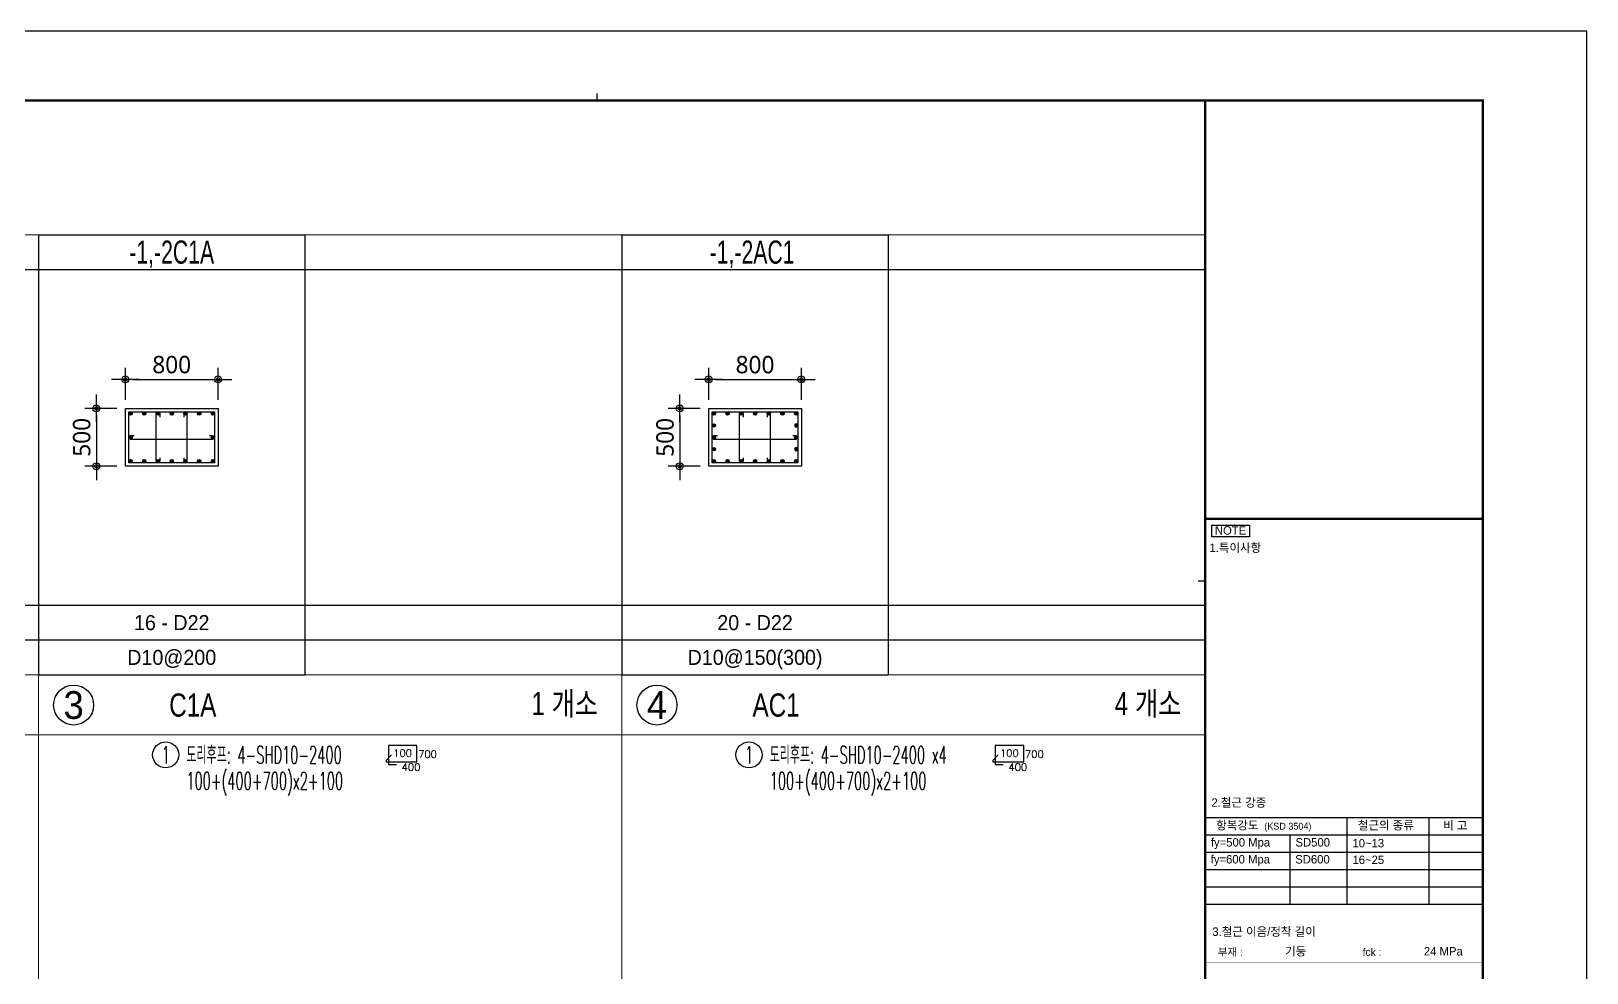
# Model space of a CAD drawing. Header units: millimetres. Extents: x 327808 to 2562540, y -728300 to 402793.
# Drawn here: x 472392 to 485827, y -431483 to -423350 of the extents above; entities that cross this region are included whole.
import ezdxf
from ezdxf.enums import TextEntityAlignment as Align

# ---------------------------------------------------------------- set-up
doc = ezdxf.new("R2010")
doc.units = ezdxf.units.MM
doc.header["$LTSCALE"] = 140
doc.layers.get('Defpoints').update_dxf_attribs({"color": 145})
for name, color, linetype in [('AMAC-NO', 5, 'Continuous'), ('BAR', 2, 'Continuous'), ('BAR1', 2, 'Continuous'), ('DIM', 7, 'Continuous'), ('LEAD7', 7, 'Continuous'), ('LEAD8', 8, 'Continuous'), ('LINE', 7, 'Continuous'), ('XDIM', 7, 'Continuous'), ('XTAG', 7, 'Continuous'), ('기둥', 4, 'Continuous')]:
    doc.layers.add(name, color=color, linetype=linetype)
doc.layers.add('TEXT', color=3, linetype='Continuous', lineweight=9)
doc.layers.add('XTITLE', color=22, linetype='Continuous', lineweight=0)
doc.styles.add('XRebar', font='Romans.shx', dxfattribs={"bigfont": 'whgtxt.shx'})
doc.styles.add('XRebar2', font='Romans.shx')
doc.styles.add('XRebarSheet', font='HMKMRHD.TTF')
doc.styles.add('돋음', font='')
doc.styles.add('맑은고딕', font='malgun.ttf')
doc.styles.get('돋음').set_extended_font_data('Dotum')
doc.dimstyles.new('DIM_30', dxfattribs={"dimscale": 30, "dimtxt": 3, "dimasz": 1.2, "dimexe": 2, "dimexo": 1.5, "dimgap": 1, "dimtad": 1, "dimdec": 0, "dimdsep": 46, "dimtxsty": '맑은고딕', "dimblk1": 'DIMDOT', "dimblk2": 'DIMDOT', "dimsah": 1, "dimcen": 1, "dimdle": 2, "dimclrd": 7, "dimclre": 7, "dimclrt": 3, "dimadec": 0, "dimazin": 0, "dimtfac": 1, "dimtdec": 0, "dimtix": 1, "dimtmove": 2, "dimatfit": 3, "dimldrblk": 'DIMDOT', "dimfxl": 1, "dimtolj": 1, "dimarcsym": 0})

# ---------------------------------------------------------------- blocks, each defined once
blk = doc.blocks.new('A$C74EF247C')
at = {"layer": 'LINE', "color": 7, "linetype": 'Continuous'}
for p, q in [((0, 0), (0, -3800)), ((0, 0), (2300, 0)), ((2300, 0), (2300, -3800)), ((0, -300), (2300, -300)), ((0, -3800), (2300, -3800))]:
    blk.add_line(p, q, dxfattribs=at)
at = {"layer": 'LINE', "color": 4, "linetype": 'Continuous'}
for p, q in [((0, -3200), (2300, -3200)), ((0, -3500), (2300, -3500))]:
    blk.add_line(p, q, dxfattribs=at)
blk = doc.blocks.new('DIMDOT')
at = {"layer": 'DIM', "linetype": 'Continuous'}
blk.add_line((-2, 0), (2, 0), dxfattribs=at)
for radius in [0.5, 0.25]:
    blk.add_circle((0, 0), radius, dxfattribs=at)
blk = doc.blocks.new('*D46')
at = {"layer": 'Defpoints', "color": 0, "transparency": 16777216}
for p in [(534830, -121191), (534580, -121691), (534830, -121691)]:
    blk.add_point(p, dxfattribs=at)
at = {"layer": 'DIM', "color": 7, "lineweight": -2, "transparency": 16777216}
for p, q in [((534755, -121191), (534480, -121191)), ((534580, -121251), (534580, -121631)), ((534755, -121691), (534480, -121691))]:
    blk.add_line(p, q, dxfattribs=at)
at = {"layer": 'DIM', "color": 7, "lineweight": -2, "transparency": 16777216, "xscale": 60, "yscale": 60, "zscale": 60}
for p, rotation in [((534580, -121191), 90), ((534580, -121691), 270)]:
    blk.add_blockref('DIMDOT', p, dxfattribs=dict(at, rotation=rotation))
at = {"layer": 'DIM', "color": 3, "transparency": 16777216, "insert": (534453, -121441), "char_height": 150, "attachment_point": 5, "rotation": 90, "style": '맑은고딕'}
blk.add_mtext('\\A1;500', dxfattribs=at)
blk = doc.blocks.new('*D47')
at = {"layer": 'Defpoints', "color": 0, "transparency": 16777216}
for p in [(535630, -120941), (534830, -121191), (535630, -121191)]:
    blk.add_point(p, dxfattribs=at)
at = {"layer": 'DIM', "color": 7, "lineweight": -2, "transparency": 16777216}
for p, q in [((534830, -121116), (534830, -120841)), ((535630, -121116), (535630, -120841)), ((534890, -120941), (535570, -120941))]:
    blk.add_line(p, q, dxfattribs=at)
at = {"layer": 'DIM', "color": 7, "lineweight": -2, "transparency": 16777216, "xscale": 60, "yscale": 60, "zscale": 60, "rotation": 180}
blk.add_blockref('DIMDOT', (534830, -120941), dxfattribs=at)
at = {"layer": 'DIM', "color": 7, "lineweight": -2, "transparency": 16777216, "xscale": 60, "yscale": 60, "zscale": 60}
blk.add_blockref('DIMDOT', (535630, -120941), dxfattribs=at)
at = {"layer": 'DIM', "color": 3, "transparency": 16777216, "insert": (535230, -120814), "char_height": 150, "attachment_point": 5, "style": '맑은고딕'}
blk.add_mtext('\\A1;800', dxfattribs=at)
blk = doc.blocks.new('ST')
at = {"layer": 'BAR'}
blk.add_circle((0, 0), 14.5, dxfattribs=at)
blk = doc.blocks.new('A$C08B0344F')
at = {"layer": 'BAR'}
blk.add_hatch(color=256, dxfattribs=at).paths.add_polyline_path([(14.5, 0, 1), (-14.5, 0, 1)])
at = {"layer": 'BAR', "rotation": 270}
blk.add_blockref('ST', (0, 0), dxfattribs=at)
blk = doc.blocks.new('dhs_sheet2e')
at = {"color": 7}
for p, q in [((55508.9, 57331.7), (55508.9, 57531.5)), ((73013.1, 43498.2), (72813.3, 43498.2)), ((73013.1, 36694), (81003.6, 36694)), ((77085.8, 36694), (77085.8, 34197)), ((79453.7, 36694), (79453.7, 34197)), ((73013.1, 36194.6), (81003.6, 36194.6)), ((75452.6, 36194.6), (75452.6, 34197)), ((73013.1, 35695.2), (81003.6, 35695.2)), ((73013.1, 35195.8), (81003.6, 35195.8)), ((73013.1, 34696.4), (81003.6, 34696.4)), ((73013.1, 34197), (81003.6, 34197))]:
    blk.add_line(p, q, dxfattribs=at)
for points in [[(84000, 0), (84000, 59329.4), (0, 59329.4), (0, 0)], [(73208.2, 45108.5), (74292.8, 45108.5), (74292.8, 44775), (73208.2, 44775)]]:
    blk.add_lwpolyline(points, close=True, dxfattribs=at)
at = {"color": 30, "const_width": 64.9}
blk.add_lwpolyline([(81003.6, 57331.7), (2996.4, 57331.7), (2996.4, 1997.6), (81003.6, 1997.6)], close=True, dxfattribs=at)
at = {"color": 30}
for points, const_width in [([(73013.1, 1997.6), (73013.1, 57331.7)], 64.9), ([(73013.1, 45291.6), (81003.6, 45291.6)], 64.9), ([(73013.1, 37482.7), (81003.6, 37482.7)], 1.25)]:
    blk.add_lwpolyline(points, dxfattribs=dict(at, const_width=const_width))
at = {"ltscale": 2, "const_width": 1.25}
for points in [[(73013.1, 36694), (73013.1, 34197)], [(81003.6, 36694), (81003.6, 34197)], [(73013.1, 33114.4), (73013.1, 32518)], [(81003.6, 32518), (81003.6, 33114.4)]]:
    blk.add_lwpolyline(points, dxfattribs=at)
at = {"color": 7, "const_width": 1.25}
for points in [[(73013.1, 33114.4), (81003.6, 33114.4)], [(75010.7, 32518), (75010.7, 33114.4)], [(77008.3, 33114.4), (77008.3, 32518)], [(79005.9, 32518), (79005.9, 33114.4)], [(73013.1, 32518), (81003.6, 32518)]]:
    blk.add_lwpolyline(points, dxfattribs=at)
at = {"color": 7, "ltscale": 2, "const_width": 1.25}
blk.add_lwpolyline([(77008.3, 32518), (77008.3, 33114.4)], dxfattribs=at)
at = {"color": 7, "style": 'XRebarSheet'}
for s, height, p in [('NOTE', 242.71, (73292, 44833.7)), ('1.특이사항', 242.71, (73135.9, 44335.3)), ('2.철근 강종', 242.71, (73193, 37000.1)), ('3.철근 이음/정착 길이', 242.711, (73219.2, 33284.8))]:
    blk.add_text(s, height=height, dxfattribs=at).set_placement(p)
at = {"color": 3, "style": 'XRebarSheet'}
for s, height, p in [('항복강도', 242.71, (73329, 36346.4)), ('(KSD 3504)', 194.17, (74714.3, 36344.3)), ('철근의 종류', 242.71, (77406.6, 36345.3)), ('비 고', 242.71, (79864.2, 36338.4)), ('부재 :', 220, (73378.9, 32707.9)), ('fck :', 220, (77546.2, 32707.9))]:
    blk.add_text(s, height=height, dxfattribs=at).set_placement(p)
blk = doc.blocks.new('zdfgarse')
at = {"color": 255, "xscale": 0.25, "yscale": 0.25, "zscale": 0.25}
blk.add_blockref('dhs_sheet2e', (0, 0), dxfattribs=at)
at = {"color": 3, "style": 'XRebarSheet'}
for s, p in [('fy=500 Mpa', (18294, 8964)), ('SD500', (18903, 8964)), ('10~13', (19313, 8958)), ('fy=600 Mpa', (18293, 8842)), ('SD600', (18901, 8842)), ('16~25', (19313, 8838)), ('기둥', (18828, 8180)), ('24 MPa', (19827, 8180))]:
    blk.add_text(s, height=60.7, dxfattribs=at).set_placement(p)
blk = doc.blocks.new('*D52')
at = {"layer": 'Defpoints', "color": 0, "transparency": 16777216}
for p in [(544030, -133548), (543780, -134048), (544030, -134048)]:
    blk.add_point(p, dxfattribs=at)
at = {"layer": 'DIM', "color": 7, "lineweight": -2, "transparency": 16777216}
for p, q in [((543955, -133548), (543680, -133548)), ((543780, -133608), (543780, -133988)), ((543955, -134048), (543680, -134048))]:
    blk.add_line(p, q, dxfattribs=at)
at = {"layer": 'DIM', "color": 7, "lineweight": -2, "transparency": 16777216, "xscale": 60, "yscale": 60, "zscale": 60}
for p, rotation in [((543780, -133548), 90), ((543780, -134048), 270)]:
    blk.add_blockref('DIMDOT', p, dxfattribs=dict(at, rotation=rotation))
at = {"layer": 'DIM', "color": 3, "transparency": 16777216, "insert": (543653, -133798), "char_height": 150, "attachment_point": 5, "rotation": 90, "style": '맑은고딕'}
blk.add_mtext('\\A1;500', dxfattribs=at)
blk = doc.blocks.new('*D53')
at = {"layer": 'Defpoints', "color": 0, "transparency": 16777216}
for p in [(544830, -133298), (544030, -133548), (544830, -133548)]:
    blk.add_point(p, dxfattribs=at)
at = {"layer": 'DIM', "color": 7, "lineweight": -2, "transparency": 16777216}
for p, q in [((544030, -133473), (544030, -133198)), ((544830, -133473), (544830, -133198)), ((544090, -133298), (544770, -133298))]:
    blk.add_line(p, q, dxfattribs=at)
at = {"layer": 'DIM', "color": 7, "lineweight": -2, "transparency": 16777216, "xscale": 60, "yscale": 60, "zscale": 60, "rotation": 180}
blk.add_blockref('DIMDOT', (544030, -133298), dxfattribs=at)
at = {"layer": 'DIM', "color": 7, "lineweight": -2, "transparency": 16777216, "xscale": 60, "yscale": 60, "zscale": 60}
blk.add_blockref('DIMDOT', (544830, -133298), dxfattribs=at)
at = {"layer": 'DIM', "color": 3, "transparency": 16777216, "insert": (544430, -133171), "char_height": 150, "attachment_point": 5, "style": '맑은고딕'}
blk.add_mtext('\\A1;800', dxfattribs=at)
blk = doc.blocks.new('*U416', base_point=(473441.0815, -429599.992))
at = {"layer": 'XTAG', "color": 0, "linetype": 'Continuous', "ltscale": 1.06101e-314}
blk.add_circle((473553.5815, -429599.992), 112.5, dxfattribs=at)
at = {"layer": 'XTAG', "color": 0, "linetype": 'Continuous', "ltscale": 1.06101e-314, "style": 'XRebar', "width": 0.55}
for s, p in [('도리후프: 4-SHD10-2400', (473731.7065, -429599.992)), ('100+(400+700)x2+100', (473731.7065, -429824.992))]:
    blk.add_text(s, height=150, dxfattribs=at).set_placement(p, align=Align.MIDDLE_LEFT)
at = {"layer": 'XTAG', "color": 0, "linetype": 'Continuous', "ltscale": 1.06101e-314, "style": 'XRebar', "width": 0.5}
blk.add_text('1', height=150, dxfattribs=at).set_placement((473553.5815, -429599.992), align=Align.MIDDLE_CENTER)
blk = doc.blocks.new('*U418', base_point=(478478.3798, -429599.992))
at = {"layer": 'XTAG', "color": 0, "linetype": 'Continuous', "ltscale": 1.06101e-314}
blk.add_circle((478590.8798, -429599.992), 112.5, dxfattribs=at)
at = {"layer": 'XTAG', "color": 0, "linetype": 'Continuous', "ltscale": 1.06101e-314, "style": 'XRebar', "width": 0.55}
for s, p in [('도리후프: 4-SHD10-2400 x4', (478769.0048, -429599.992)), ('100+(400+700)x2+100', (478769.0048, -429824.992))]:
    blk.add_text(s, height=150, dxfattribs=at).set_placement(p, align=Align.MIDDLE_LEFT)
at = {"layer": 'XTAG', "color": 0, "linetype": 'Continuous', "ltscale": 1.06101e-314, "style": 'XRebar', "width": 0.5}
blk.add_text('1', height=150, dxfattribs=at).set_placement((478590.8798, -429599.992), align=Align.MIDDLE_CENTER)
blk = doc.blocks.new('2C1A')
at = {"layer": 'BAR1'}
blk.add_lwpolyline([(780, 1830), (780, 2270), (1520, 2270), (1520, 1830)], close=True, dxfattribs=at)
for points in [[(1046, 1874.5), (1046, 1844.5, -1), (1017, 1844.5), (1017, 2255.5, -1), (1046, 2255.5), (1046, 2225.5)], [(1254, 1874.5), (1254, 1844.5, 1), (1283, 1844.5), (1283, 2255.5, 1), (1254, 2255.5), (1254, 2225.5)], [(824.5, 2064.5), (794.5, 2064.5, 1), (794.5, 2035.5), (1505.5, 2035.5, 1), (1505.5, 2064.5), (1475.5, 2064.5)]]:
    blk.add_lwpolyline(points, format="xyb", dxfattribs=at)
at = {"layer": '기둥'}
blk.add_lwpolyline([(750, 1800), (750, 2300), (1550, 2300), (1550, 1800)], close=True, dxfattribs=at)
at = {"layer": 'BAR', "rotation": 90.00000000000031}
for p in [(794.5, 2255.5), (913, 2255.5), (1031.5, 2255.5), (1150, 2255.5), (1268.5, 2255.5), (1387, 2255.5), (1505.5, 2255.5), (794.5, 2050), (1505.5, 2050), (794.5, 1844.5), (913, 1844.5), (1031.5, 1844.5), (1150, 1844.5), (1268.5, 1844.5), (1387, 1844.5), (1505.5, 1844.5)]:
    blk.add_blockref('A$C08B0344F', p, dxfattribs=at)
at = {"layer": 'LINE'}
blk.add_blockref('A$C74EF247C', (0, 3800), dxfattribs=at)
at = {"layer": 'TEXT', "color": 6, "style": '돋음', "width": 0.7}
blk.add_text('-1,-2C1A', height=200, dxfattribs=at).set_placement((1150, 3650), align=Align.MIDDLE_CENTER)
at = {"layer": 'TEXT', "linetype": 'ByBlock', "style": '돋음'}
for s, p in [('16 - D22', (1150, 450)), ('D10@200', (1150, 150))]:
    blk.add_text(s, height=130, dxfattribs=at).set_placement(p, align=Align.MIDDLE_CENTER)
at = {"layer": 'DIM'}
dim = blk.add_linear_dim(base=(1550, 2550), p1=(750, 2300), p2=(1550, 2300), dimstyle='DIM_30', override={"dimscale": 50}, dxfattribs=at)
dim.commit()
dim.dimension.update_dxf_attribs({"geometry": '*D47', "text_midpoint": (1150, 2677.5), "insert": (-534080.1, 123491.3)})
dim = blk.add_linear_dim(base=(500, 1800), p1=(750, 2300), p2=(750, 1800), angle=270, dimstyle='DIM_30', override={"dimscale": 50}, dxfattribs=at)
dim.commit()
dim.dimension.update_dxf_attribs({"geometry": '*D46', "text_midpoint": (372.5, 2050), "insert": (-534080.1, 123491.3)})
blk = doc.blocks.new('-2AC1')
at = {"layer": 'BAR1'}
blk.add_lwpolyline([(780, 1830), (780, 2270), (1520, 2270), (1520, 1830)], close=True, dxfattribs=at)
for points in [[(1046, 1874.5), (1046, 1844.5, -1), (1017, 1844.5), (1017, 2255.5, -1), (1046, 2255.5), (1046, 2225.5)], [(1254, 1874.5), (1254, 1844.5, 1), (1283, 1844.5), (1283, 2255.5, 1), (1254, 2255.5), (1254, 2225.5)], [(824.5, 2064.5), (794.5, 2064.5, 1), (794.5, 2035.5), (1505.5, 2035.5, 1), (1505.5, 2064.5), (1475.5, 2064.5)]]:
    blk.add_lwpolyline(points, format="xyb", dxfattribs=at)
at = {"layer": '기둥'}
blk.add_lwpolyline([(750, 1800), (750, 2300), (1550, 2300), (1550, 1800)], close=True, dxfattribs=at)
at = {"layer": 'BAR', "rotation": 90.00000000000031}
for p in [(794.5, 2255.5), (794.5, 2152.75), (913, 2255.5), (1031.5, 2255.5), (1150, 2255.5), (1268.5, 2255.5), (1387, 2255.5), (1505.5, 2255.5), (794.5, 2050), (1505.5, 2050), (794.5, 1947.25), (794.5, 1844.5), (913, 1844.5), (1031.5, 1844.5), (1150, 1844.5), (1268.5, 1844.5), (1387, 1844.5), (1505.5, 1844.5)]:
    blk.add_blockref('A$C08B0344F', p, dxfattribs=at)
at = {"layer": 'BAR', "xscale": -1, "rotation": 269.9999999999955}
for p in [(1505.5, 2152.75), (1505.5, 1947.25)]:
    blk.add_blockref('A$C08B0344F', p, dxfattribs=at)
at = {"layer": 'LINE'}
blk.add_blockref('A$C74EF247C', (0, 3800), dxfattribs=at)
at = {"layer": 'TEXT', "color": 6, "style": '돋음', "width": 0.7}
blk.add_text('-1,-2AC1 ', height=200, dxfattribs=at).set_placement((1150, 3650), align=Align.MIDDLE_CENTER)
at = {"layer": 'TEXT', "linetype": 'ByBlock', "style": '돋음'}
for s, p in [('20 - D22', (1150, 450)), ('D10@150(300)', (1150, 150))]:
    blk.add_text(s, height=130, dxfattribs=at).set_placement(p, align=Align.MIDDLE_CENTER)
at = {"layer": 'DIM'}
dim = blk.add_linear_dim(base=(1550, 2550), p1=(750, 2300), p2=(1550, 2300), dimstyle='DIM_30', override={"dimscale": 50}, dxfattribs=at)
dim.commit()
dim.dimension.update_dxf_attribs({"geometry": '*D53', "text_midpoint": (1150, 2677.5), "insert": (-543280.09, 135848.06)})
dim = blk.add_linear_dim(base=(500, 1800), p1=(750, 2300), p2=(750, 1800), angle=270, dimstyle='DIM_30', override={"dimscale": 50}, dxfattribs=at)
dim.commit()
dim.dimension.update_dxf_attribs({"geometry": '*D52', "text_midpoint": (372.5, 2050), "insert": (-543280.09, 135848.06)})

msp = doc.modelspace()

# ---------------------------------------------------------------- linework, layer by layer
at = {"layer": 'AMAC-NO', "color": 2}
for centre in [(472758.7, -429169.7), (477796, -429169.7)]:
    msp.add_circle(centre, 172.8, dxfattribs=at)
at = {"layer": 'LEAD7'}
msp.add_line((482530.4, -425410.8), (461525.4, -425410.8), dxfattribs=at)
at = {"layer": 'LEAD8'}
for p, q in [((461525.4, -428307.9), (482530.4, -428307.9)), ((461525.4, -428607.9), (482530.4, -428607.9))]:
    msp.add_line(p, q, dxfattribs=at)
at = {"layer": 'XDIM', "color": 250, "linetype": 'Continuous', "ltscale": 5e-324}
for p, q in [((475597.5, -429600), (475597.5, -429600)), ((480837.4, -429600), (480837.4, -429600))]:
    msp.add_line(p, q, dxfattribs=at)
at = {"layer": 'XDIM', "color": 1, "linetype": 'Continuous', "ltscale": 5e-324}
for points in [[(475504, -429599.4), (475456.4, -429648.8), (475456.4, -429661.1), (475723.9, -429661.1), (475723.9, -429518.8), (475478.2, -429518.8), (475478.2, -429683.5), (475547, -429683.5)], [(480743.9, -429599.4), (480696.3, -429648.8), (480696.3, -429661.1), (480963.8, -429661.1), (480963.8, -429518.8), (480718, -429518.8), (480718, -429683.5), (480786.8, -429683.5)]]:
    msp.add_lwpolyline(points, dxfattribs=at)
at = {"layer": 'XTITLE', "color": 3, "ltscale": 2}
for p, q in [((461525.4, -425107.9), (482530.4, -425107.9)), ((461525.4, -428907.9), (482530.4, -428907.9)), ((462381.2, -429428.3), (482530.4, -429428.3))]:
    msp.add_line(p, q, dxfattribs=at)
for points in [[(472455.8, -425107.9), (472455.8, -440549.1)], [(477493.1, -425107.9), (477493.1, -440549.1)]]:
    msp.add_lwpolyline(points, dxfattribs=at)

# ---------------------------------------------------------------- block references
at = {"xscale": 1.199999996698919, "yscale": 1.199999996698919, "zscale": 1.199999996698919}
msp.add_blockref('zdfgarse', (460626.5, -441148.4), dxfattribs=at)
at = {"layer": 'DIM'}
for name, p in [('2C1A', (472455.8, -428907.9)), ('-2AC1', (477493.1, -428907.9))]:
    msp.add_blockref(name, p, dxfattribs=at)
at = {"layer": 'XTAG', "color": 30, "linetype": 'Continuous', "ltscale": 1.2987e-311}
for name, p in [('*U416', (473441.1, -429600)), ('*U418', (478478.4, -429600))]:
    msp.add_blockref(name, p, dxfattribs=at)

# ---------------------------------------------------------------- texts
at = {"layer": 'AMAC-NO', "color": 2, "style": '돋음'}
for s, p in [('3', (472758.7, -429169.7)), ('4', (477796, -429169.7))]:
    msp.add_text(s, height=240, dxfattribs=at).set_placement(p, align=Align.MIDDLE_CENTER)
at = {"layer": 'AMAC-NO', "color": 2, "style": '돋음', "width": 0.8}
for s, p in [('C1A', (473787.7, -429169.7)), ('1 개소', (476999.7, -429157)), ('AC1', (478825, -429169.7)), ('4 개소', (482037, -429157))]:
    msp.add_text(s, height=200, dxfattribs=at).set_placement(p, align=Align.MIDDLE_CENTER)
at = {"layer": 'XDIM', "color": 3, "linetype": 'Continuous', "ltscale": 5e-324, "style": 'XRebar2'}
for p in [(475518.1, -429634.7), (480758, -429634.7)]:
    msp.add_text('100', height=63, dxfattribs=at).set_placement(p, align=Align.BOTTOM_LEFT)
for p in [(475733.9, -429593.5), (480973.8, -429593.5)]:
    msp.add_text('700', height=63, dxfattribs=at).set_placement(p, align=Align.MIDDLE_LEFT)
for p in [(475591.6, -429674.7), (480831.5, -429674.7)]:
    msp.add_text('400', height=63, dxfattribs=at).set_placement(p, align=Align.TOP_LEFT)

doc.saveas('drawing.dxf')
